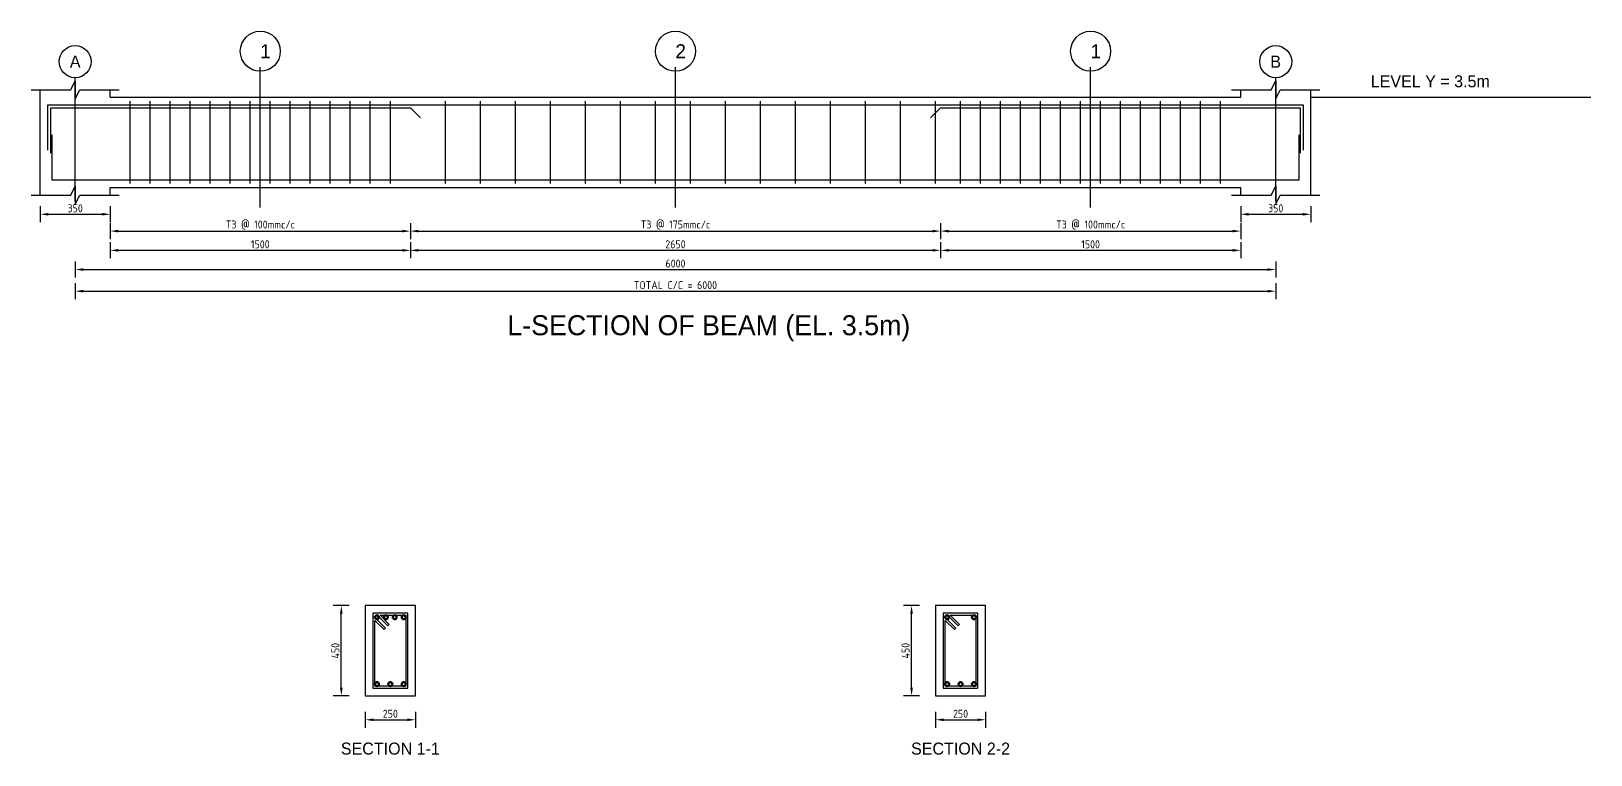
# Model space of a CAD drawing. Header units: metres. Extents: x -4573 to 21981, y -47896 to 1700.
# Drawn here: x -220 to 7575, y -39370 to -35757 of the extents above; entities that cross this region are included whole.
import ezdxf
from ezdxf.enums import TextEntityAlignment as Align

# ---------------------------------------------------------------- set-up
doc = ezdxf.new("R2010")
doc.units = ezdxf.units.M
for name, color, linetype in [('BEAM', 7, 'Continuous'), ('BREAK_LINE', 7, 'Continuous'), ('CEN', 132, 'Continuous'), ('COLUMN', 7, 'Continuous'), ('DIM_LINEAR', 3, 'Continuous'), ('REBAR', 2, 'Continuous'), ('STIRRUP', 135, 'Continuous'), ('TEXT', 151, 'Continuous')]:
    doc.layers.add(name, color=color, linetype=linetype)
doc.layers.add('Rebar_hatch', color=2, linetype='Continuous', lineweight=50)
doc.styles.add('Dimension', font='isocp')
doc.dimstyles.new('Linear', dxfattribs={"dimtxt": 40, "dimasz": 40, "dimexe": 40, "dimexo": 40, "dimgap": 10, "dimtad": 1, "dimdsep": 46, "dimtxsty": 'Dimension', "dimcen": 2.5, "dimclrd": 132, "dimclre": 132, "dimclrt": 151, "dimazin": 3, "dimtfac": 1, "dimtmove": 0, "dimatfit": 3, "dimfxl": 40, "dimfxlon": 1})

msp = doc.modelspace()

# ---------------------------------------------------------------- linework, layer by layer
at = {"layer": 'BEAM'}
for p, q in [((175, -36087), (5825, -36087)), ((175, -36537), (5825, -36537))]:
    msp.add_line(p, q, dxfattribs=at)
for points in [[(1450, -39075), (1700, -39075), (1700, -38625), (1450, -38625), (1450, -39075)], [(4300, -39075), (4550, -39075), (4550, -38625), (4300, -38625), (4300, -39075)]]:
    msp.add_lwpolyline(points, close=True, dxfattribs=at)
at = {"layer": 'BREAK_LINE'}
for points in [[(-220, -36049), (-22.5, -36049), (0, -36004), (0, -36094), (22.5, -36049), (220, -36049)], [(5780, -36049), (5977.5, -36049), (6000, -36004), (6000, -36094), (6022.5, -36049), (6220, -36049)], [(-220, -36575), (-22.5, -36575), (0, -36530), (0, -36620), (22.5, -36575), (220, -36575)], [(5780, -36575), (5977.5, -36575), (6000, -36530), (6000, -36620), (6022.5, -36575), (6220, -36575)]]:
    msp.add_lwpolyline(points, dxfattribs=at)
at = {"layer": 'CEN'}
for p, q in [((0, -36605), (0, -35989)), ((6000, -36605), (6000, -35989))]:
    msp.add_line(p, q, dxfattribs=at)
at = {"layer": 'COLUMN'}
for p, q in [((-175, -36575), (-175, -36049)), ((175, -36087), (175, -36049)), ((5825, -36087), (5825, -36049)), ((6175, -36575), (6175, -36049)), ((175, -36575), (175, -36537)), ((5825, -36575), (5825, -36537))]:
    msp.add_line(p, q, dxfattribs=at)
at = {"layer": 'DIM_LINEAR'}
for p, q in [((925, -36637), (925, -35937)), ((3000, -36637), (3000, -35937)), ((5075, -36637), (5075, -35937)), ((6175, -36087), (7575, -36087))]:
    msp.add_line(p, q, dxfattribs=at)
for centre, radius in [((925, -35857), 100), ((3000, -35857), 100), ((5075, -35857), 100), ((0, -35909), 80), ((6000, -35909), 80)]:
    msp.add_circle(centre, radius, dxfattribs=at)
at = {"layer": 'REBAR'}
for points in [[(-136.9, -36350.1), (-136.9, -36125.1), (6136.9, -36125.1), (6136.9, -36350.1)], [(-121.9, -36365.1), (-121.9, -36140.1), (1675, -36140.1), (1725, -36190.1)], [(4275, -36190.1), (4325, -36140.1), (6121.9, -36140.1), (6121.9, -36365.1)], [(-116.9, -36273.9), (-116.9, -36498.9), (6116.9, -36498.9), (6116.9, -36273.9)]]:
    msp.add_lwpolyline(points, dxfattribs=at)
at = {"layer": 'REBAR_HATCH'}
for centre in [(1508.1, -38683.1), (1552.7, -38683.1), (1597.3, -38683.1), (1641.9, -38683.1), (4358.1, -38683.1), (4491.9, -38683.1), (1508.1, -39016.9), (1575, -39016.9), (1641.9, -39016.9), (4358.1, -39016.9), (4425, -39016.9), (4491.9, -39016.9)]:
    msp.add_circle(centre, 10, dxfattribs=at)
at = {"layer": 'STIRRUP'}
for p, q in [((275, -36517.95), (275, -36106.05)), ((375, -36517.95), (375, -36106.05)), ((475, -36517.95), (475, -36106.05)), ((575, -36517.95), (575, -36106.05)), ((675, -36517.95), (675, -36106.05)), ((775, -36517.95), (775, -36106.05)), ((875, -36517.95), (875, -36106.05)), ((975, -36517.95), (975, -36106.05)), ((1075, -36517.95), (1075, -36106.05)), ((1175, -36517.95), (1175, -36106.05)), ((1275, -36517.95), (1275, -36106.05)), ((1375, -36517.95), (1375, -36106.05)), ((1475, -36517.95), (1475, -36106.05)), ((1575, -36517.95), (1575, -36106.05)), ((1850, -36517.95), (1850, -36106.05)), ((2025, -36517.95), (2025, -36106.05)), ((2200, -36517.95), (2200, -36106.05)), ((2375, -36517.95), (2375, -36106.05)), ((2550, -36517.95), (2550, -36106.05)), ((2725, -36517.95), (2725, -36106.05)), ((2900, -36517.95), (2900, -36106.05)), ((3075, -36517.95), (3075, -36106.05)), ((3250, -36517.95), (3250, -36106.05)), ((3425, -36517.95), (3425, -36106.05)), ((3600, -36517.95), (3600, -36106.05)), ((3775, -36517.95), (3775, -36106.05)), ((3950, -36517.95), (3950, -36106.05)), ((4125, -36517.95), (4125, -36106.05)), ((4300, -36517.95), (4300, -36106.05)), ((4425, -36517.95), (4425, -36106.05)), ((4525, -36517.95), (4525, -36106.05)), ((4625, -36517.95), (4625, -36106.05)), ((4725, -36517.95), (4725, -36106.05)), ((4825, -36517.95), (4825, -36106.05)), ((4925, -36517.95), (4925, -36106.05)), ((5025, -36517.95), (5025, -36106.05)), ((5125, -36517.95), (5125, -36106.05)), ((5225, -36517.95), (5225, -36106.05)), ((5325, -36517.95), (5325, -36106.05)), ((5425, -36517.95), (5425, -36106.05)), ((5525, -36517.95), (5525, -36106.05)), ((5625, -36517.95), (5625, -36106.05)), ((5725, -36517.95), (5725, -36106.05))]:
    msp.add_line(p, q, dxfattribs=at)
for points in [[(1488.1, -39036.9), (1661.9, -39036.9), (1661.9, -38663.1), (1488.1, -38663.1), (1488.1, -39036.9)], [(4338.1, -39036.9), (4511.9, -39036.9), (4511.9, -38663.1), (4338.1, -38663.1), (4338.1, -39036.9)], [(1523.756, -38673.1), (1651.9, -38673.1), (1651.9, -39026.9), (1498.1, -39026.9), (1498.1, -38698.756), (1544.062, -38744.718), (1551.133, -38737.647), (1498.1, -38684.614), (1508.634, -38688.899), (1510.92, -38687.734), (1512.734, -38685.92), (1513.899, -38683.634), (1509.614, -38673.1), (1562.647, -38726.133), (1569.718, -38719.062), (1523.756, -38673.1)], [(4373.756, -38673.1), (4501.9, -38673.1), (4501.9, -39026.9), (4348.1, -39026.9), (4348.1, -38698.756), (4394.062, -38744.718), (4401.133, -38737.647), (4348.1, -38684.614), (4358.634, -38688.899), (4360.92, -38687.734), (4362.734, -38685.92), (4363.899, -38683.634), (4359.614, -38673.1), (4412.647, -38726.133), (4419.718, -38719.062), (4373.756, -38673.1)]]:
    msp.add_lwpolyline(points, close=True, dxfattribs=at)

# ---------------------------------------------------------------- texts
at = {"layer": 'DIM_LINEAR'}
for s, p in [('1', (925, -35892)), ('2', (3000, -35892)), ('1', (5075, -35892))]:
    msp.add_text(s, height=70, dxfattribs=at).set_placement(p)
at = {"layer": 'TEXT'}
for s, p in [('A', (0, -35909)), ('B', (6000, -35909)), ('SECTION 1-1', (1575, -39339)), ('SECTION 2-2', (4425, -39339))]:
    msp.add_text(s, height=60, dxfattribs=at).set_placement(p, align=Align.MIDDLE_CENTER)
msp.add_text('LEVEL Y = 3.5m', height=60, dxfattribs=at).set_placement((6475, -36037))
at = {"layer": 'TEXT', "insert": (2160, -37175), "char_height": 100, "width": 25000, "attachment_point": 1}
msp.add_mtext('L-SECTION OF BEAM (EL. 3.5m)', dxfattribs=at)

# ---------------------------------------------------------------- dimensions: what is measured, and where the dimension line sits
at = {"layer": 'DIM_LINEAR'}
for base, p1, p2, text in [((-175, -36671), (-175, -36575), (175, -36575), '350'), ((0, -36947), (0, -36575), (6000, -36575), '6000'), ((0, -37055), (0, -36575), (6000, -36575), 'TOTAL C/C = 6000'), ((175, -36755), (175, -36575), (1675, -36575), 'T3 @ 100mmc/c'), ((175, -36851), (175, -36575), (1675, -36575), '1500'), ((1675, -36755), (1675, -36575), (4325, -36575), 'T3 @ 175mmc/c'), ((1675, -36851), (1675, -36575), (4325, -36575), '2650'), ((4325, -36755), (4325, -36575), (5825, -36575), 'T3 @ 100mmc/c'), ((4325, -36851), (4325, -36575), (5825, -36575), '1500'), ((5825, -36671), (5825, -36575), (6175, -36575), '350'), ((1450, -39195), (1450, -39075), (1700, -39075), '250'), ((4300, -39195), (4300, -39075), (4550, -39075), '250')]:
    msp.add_linear_dim(base=base, p1=p1, p2=p2, text=text, dimstyle='Linear', dxfattribs=at).render()
for base, p1, p2 in [((1330, -39075), (1450, -39075), (1450, -38625)), ((4180, -39075), (4300, -39075), (4300, -38625))]:
    msp.add_linear_dim(base=base, p1=p1, p2=p2, angle=90, text='450', dimstyle='Linear', dxfattribs=at).render()

doc.saveas('drawing.dxf')
